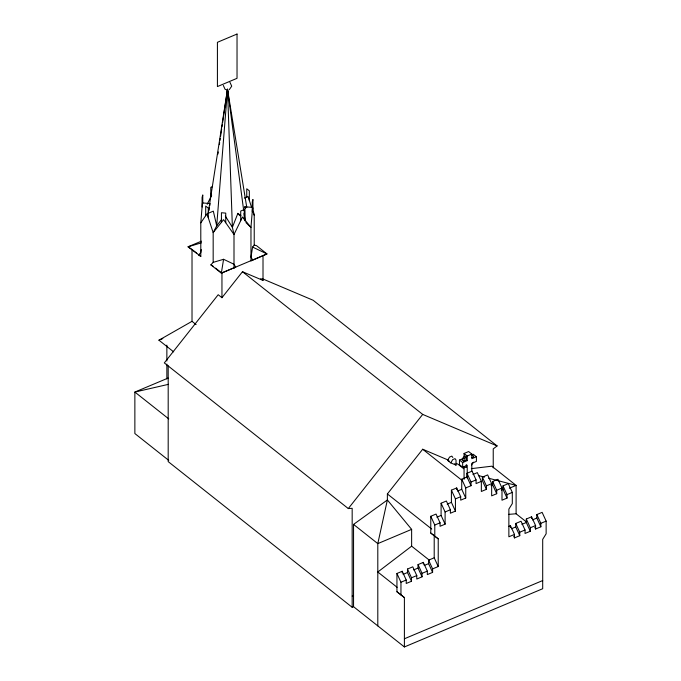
<?xml version="1.0" encoding="UTF-8"?>
<svg xmlns="http://www.w3.org/2000/svg" width="681" height="681" viewBox="0 0 681 681"><rect width="100%" height="100%" fill="white"/><g stroke="black" fill="none" stroke-linecap="round" stroke-linejoin="round"><path stroke-width="1.02" d="M205.696 215.69L205.696 206.071L208.275 208.105L208.275 217.724M246.752 197.439L246.752 188.782L249.331 190.825L249.331 200.444M227.377 92.471L227.514 89.279L246.803 207.586M201.431 241.168L188.05 246.803L200.793 256.431L200.793 222.823L202.427 202.904L210.165 203.602L209.791 205.585M245.186 220.865L244.862 206.743L252.6 207.441L250.966 227.36L250.966 260.968L266.978 253.936L256.524 245.662L254.226 245.092L252.6 247.075L250.966 257.112L252.642 259.972M217.98 154.042L218.286 151.957M219.359 144.644L219.665 142.55M219.972 140.465L220.286 138.371M220.593 136.285L221.665 128.973M221.972 126.887L222.287 124.793M222.593 122.708L227.514 89.279L243.662 210.293M208.19 213.204L227.514 89.279L228.075 95.587M201.287 249.561L200.793 252.574L198.503 255.077M235.669 267.114L221.334 273.149L210.88 264.875L213.17 262.372L213.17 232.621L216.703 225.862L227.514 89.279L232.391 227.309L234 234.502L234 268.11L235.669 267.114L234 264.254L223.581 259.291L221.334 273.149L266.978 253.936L252.6 247.075M208.863 210.531L209.416 207.56M240.946 215.8L237.865 213.366L232.391 227.309L225.334 216.047M463.455 461.105L464.399 458.773L466.315 457.002L464.978 455.947L463.063 457.709L462.11 460.05L463.455 461.105L466.315 459.905L467.234 460.628L462.654 462.561L459.471 460.05L463.14 458.5M473.457 462.178L471.541 464.919M207.194 204.334L211.663 195.141M450.745 462.876L452.763 459.581L455.002 458.636L456.023 460.015L456.023 465.114L450.745 462.876L447.562 460.356L449.588 457.062L451.826 456.125L452.848 457.496M200.793 222.823L206.981 213.817L213.17 232.621L223.581 219.657L234 234.502L242.479 217.026L250.966 227.36L245.918 222.576M221.691 219.291L216.711 225.854L213.323 211.144L207.892 213.434M534.789 527.273L535.589 529.018L540.867 526.796L536.849 518.054L536.849 514.581L542.127 512.359L546.136 521.101L546.136 533.802L542.697 539.352L542.697 588.725L404.395 646.95L353.55 606.694L352.171 607.273L352.171 508.307L348.297 508.571L164.317 362.905L218.192 294.72L221.955 297.699L242.479 271.719L263.011 280.419L263.011 255.894M348.297 508.571L422.697 414.406L497.104 445.919L493.231 448.915L493.231 467.898M377.802 625.899L377.802 543.617L387.378 499.973L387.378 493.946L422.697 449.239L448.473 460.16M229.284 89.671L231.719 86.181L229.948 82.324M353.55 606.694L353.55 524.413L387.378 499.973L411.63 529.367L411.63 546.171L377.802 572.006L397.151 587.328M173.672 351.864L158.928 340.194L192.016 321.33L192.016 249.476L188.05 246.803L201.465 242.819M352.171 596.062L353.55 595.441M212.54 186.594L210.778 187.335L210.778 196.954M244.36 198.077L248.046 196.528L251.612 207.39M158.928 340.194L162.836 338.551M168.122 378.066L134.864 392.06L134.864 433.55L168.743 460.373M464.059 458.117L464.059 453.478L468.647 451.546L471.822 454.065L471.822 458.696L476.411 456.764L476.411 461.403L471.822 463.335L471.822 471.261M464.059 453.478L467.234 455.998L471.822 454.065M471.397 455.027L473.235 454.253L476.411 456.764M471.865 457.572L473.772 456.764L472.827 455.223M459.471 460.05L459.471 464.68L462.654 467.2L467.234 465.268L467.234 478.198M404.395 646.95L404.395 597.577L396.938 591.746L396.938 573.487L402.216 571.265L406.225 580.008L406.225 583.481L411.503 581.259L407.485 572.517L407.485 569.044L412.763 566.822L416.781 575.564L416.781 579.037L422.05 576.816L418.04 568.073L418.04 564.6L423.318 562.378L427.327 571.121L427.327 574.594L432.605 572.38L432.605 568.899L438.223 566.532L438.223 538.833L430.767 533.053L430.767 516.292L436.044 514.07L440.062 522.812L440.062 526.285L445.102 524.166L441.092 515.423L441.092 503.225L446.361 501.003L450.379 509.746L450.379 513.227L455.427 511.099L451.409 502.357L451.409 490.167L456.687 487.945L460.705 496.687L460.705 500.16L465.744 498.041L465.744 487.928L471.022 485.706L467.004 476.964L467.004 473.286L472.052 471.158L476.07 479.901L476.07 483.587L481.348 481.365L477.33 472.623L472.937 474.47M465.744 498.041L461.735 489.298L461.735 479.186L467.004 476.964M481.348 481.365L481.348 491.469L486.387 489.35L482.378 480.607L482.378 477.126L487.647 474.904L491.665 483.646L491.665 495.845L496.713 493.716L496.713 490.243L492.695 481.501L497.973 479.279L501.991 488.022L501.991 500.212L507.03 498.092L507.03 494.61L503.021 485.868L508.29 483.655L512.308 492.389L512.308 503.591L508.869 509.099L508.869 536.79L514.487 534.423L510.469 525.689L508.596 526.473M471.022 485.706L471.022 482.029L476.07 479.901M457.53 491.069L461.735 489.298M455.427 511.099L455.427 498.909L460.705 496.687M486.387 489.35L486.387 485.868L491.665 483.646M447.204 504.127L451.409 502.357M491.018 485.689L492.695 484.974L492.695 481.501M445.102 524.166L445.102 511.967L450.379 509.746M496.713 490.243L501.991 488.022M436.887 517.194L441.092 515.423M501.335 490.056L503.021 489.35L503.021 485.868M411.63 529.367L377.802 543.617L353.55 524.413M509.337 488.234L516.104 485.383L516.104 513.78L526.592 522.08M438.223 538.833L434.784 536.228L434.784 525.034L440.062 522.812M507.03 494.61L512.308 492.389M432.605 572.38L428.587 563.638L428.587 560.157L434.206 557.79L434.206 535.658L430.767 533.053M513.687 536.151L514.487 537.905L519.765 535.683L515.747 526.941L515.747 523.468L521.025 521.246L525.034 529.988L525.034 533.461L530.312 531.24L530.312 527.766L526.302 519.024L531.572 516.802L535.589 525.545L535.589 529.018M403.092 574.372L407.485 572.517M413.639 569.929L418.04 568.073M424.195 565.485L428.587 563.638M511.354 528.788L515.747 526.941M521.901 524.353L526.302 522.497L526.302 519.024M532.457 519.909L536.849 518.054M400.956 594.93L400.956 582.229L406.225 580.008M411.503 581.259L411.503 577.786L416.781 575.564M422.05 576.816L422.05 573.342L427.327 571.121M519.765 535.683L519.765 532.202L525.034 529.988M530.312 527.766L535.589 525.545M540.867 526.796L540.867 523.323L546.136 521.101M404.395 638.778L542.697 580.544M213.17 262.372L223.581 259.291M168.547 384.314L134.864 392.06L168.743 418.883M471.346 468.639L491.852 466.187L516.104 485.383L488.592 478.207M508.707 514.359L516.104 513.78M464.399 467.285L466.315 467.438L466.315 464.536M478.402 475.551L484.514 477.143M227.045 89.977L225.079 89.288L223.308 85.423M262.185 278.682L313.124 300.253L497.104 445.919M456.117 463.395L458.024 464.204L463.77 468.758M447.562 460.356L449.324 461.105M210.88 264.875L213.17 266.228M396.938 591.746L404.395 597.577M260.755 278.631L263.011 280.419M242.479 271.719L422.697 414.406M192.016 249.476L196.809 253.264M199.201 255.162L200.793 256.431M215.571 268.127L221.955 273.183L221.955 297.699M454.431 463.855L456.023 465.114M422.697 449.239L462.237 480.539M192.016 321.33L196.102 324.565M387.378 493.946L431.745 529.069M411.63 546.171L429.37 560.216M352.171 607.273L168.19 461.607L168.19 365.808M237.865 213.366L239.857 215.69M536.849 514.581L540.867 523.323M526.302 522.497L530.312 531.24M503.021 489.35L507.03 498.092M515.747 523.468L519.765 532.202M492.695 484.974L496.713 493.716M482.378 477.126L486.387 485.868M467.004 473.286L471.022 482.029M461.735 479.186L465.744 487.928M451.409 490.167L455.427 498.909M441.092 503.225L445.102 511.967M430.767 516.292L434.784 525.034M434.206 557.79L438.223 566.532M428.587 560.157L432.605 568.899M418.04 564.6L422.05 573.342M244.862 206.743L245.662 208.48M407.485 569.044L411.503 577.786M396.938 573.487L400.956 582.229M252.923 211.365L254.226 215.332L254.226 245.092M252.6 207.441L254.226 215.332M244.079 213.451L245.066 220.823M531.572 516.802L531.572 518.539M514.487 534.423L514.487 537.905M510.469 525.689L510.469 527.426M467.234 455.998L467.234 460.628M466.315 457.002L466.315 459.905M464.059 466.919L464.059 479.415M462.654 462.561L462.654 467.2M456.687 487.945L456.687 489.682M423.318 562.378L423.318 564.115M402.216 571.265L402.216 573.002M252.94 209.076L252.94 199.465L252.259 201.959L252.259 211.57M244.249 219.171L244.249 209.552L240.716 211.042L240.716 220.661M225.743 222.73L225.743 213.119L221.427 212.736L221.427 222.338M202.768 203.576L202.768 194.928L202.087 197.422L202.087 207.033M166.862 345.131L166.862 360.964M166.862 364.131L166.862 378.917M237.031 34.05L217.418 42.307L217.418 86.572L237.031 78.324L237.031 34.05"/></g></svg>
